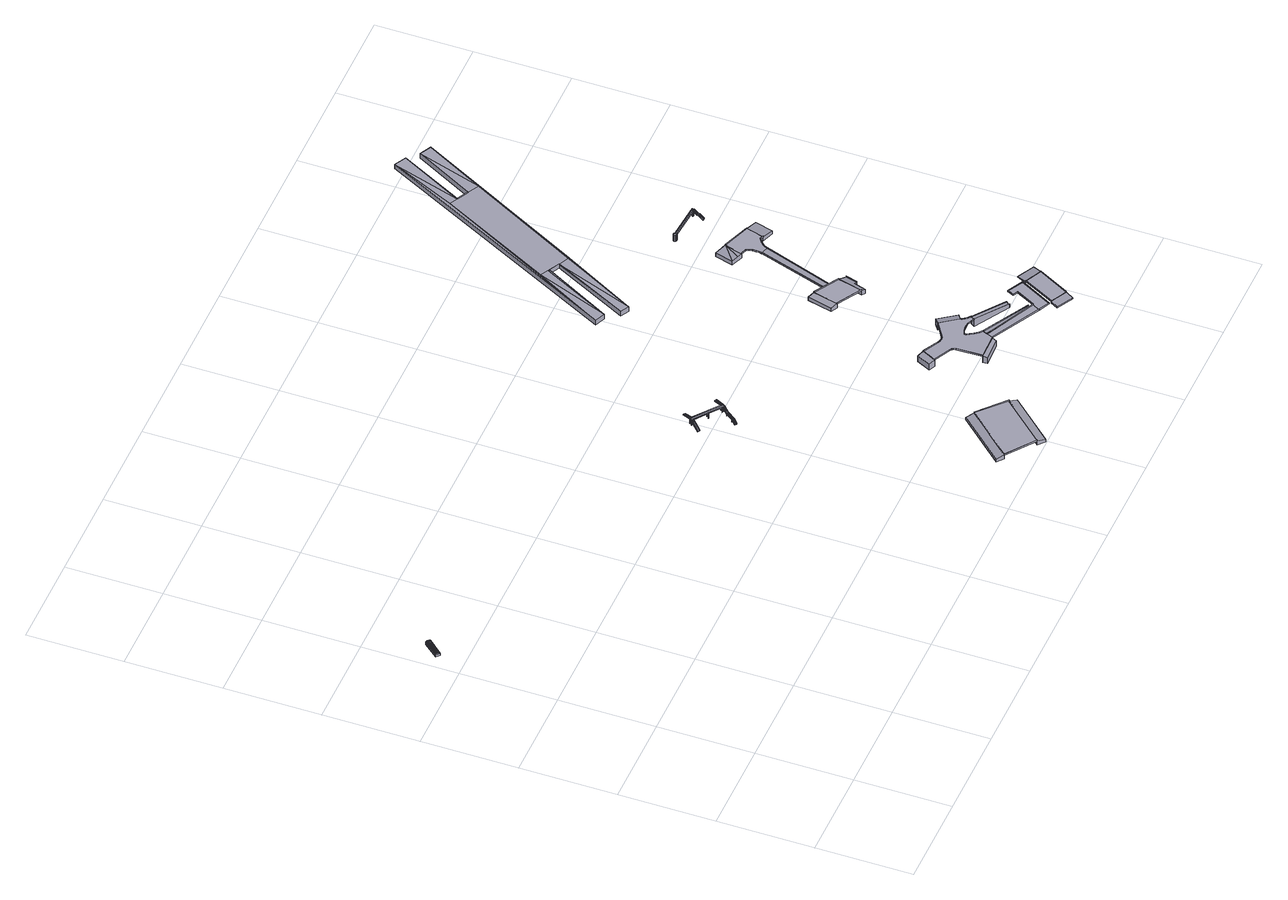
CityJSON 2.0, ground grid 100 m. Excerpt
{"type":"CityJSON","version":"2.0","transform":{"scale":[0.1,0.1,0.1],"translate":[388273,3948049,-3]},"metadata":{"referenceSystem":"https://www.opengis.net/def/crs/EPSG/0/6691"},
"CityObjects":{
"bridge1":{"type":"Bridge","geometry":[{"type":"MultiSurface","lod":"2","boundaries":[[[0,1,2]],[[3,1,0]],[[4,5,6]],[[7,5,4,2]],[[8,9,3,0]],[[10,8,0,11]],[[10,11,12]],[[13,9,8]],[[13,8,7]],[[12,4,6]],[[11,4,12]],[[0,2,11]],[[11,2,4]],[[5,10,12]],[[5,12,6]],[[7,10,5]],[[13,7,2,1]],[[7,8,10]],[[1,3,14,15]],[[3,9,16,14]],[[9,13,17,16]],[[13,1,15,17]],[[15,14,16,17]]]}]},
"bridge2":{"type":"Bridge","geometry":[{"type":"MultiSurface","lod":"2","boundaries":[[[18,19,20]],[[21,20,19]],[[22,23,24]],[[22,24,25]],[[19,18,25]],[[18,22,25]],[[26,27,28,29,30,31,32]],[[33,34,35,36,37,38,39]],[[40,41,21,19]],[[42,40,19,25]],[[43,42,25,24]],[[44,45,23,22]],[[46,44,22,18]],[[47,46,18,20]],[[40,42,30]],[[40,30,29,41]],[[31,30,42,43]],[[39,45,44,33]],[[44,46,33]],[[46,47,34,33]],[[35,48,49,36]],[[26,50,37]],[[50,38,37]],[[26,37,36]],[[51,50,26,32]],[[27,36,49]],[[27,26,36]],[[28,27,49]],[[52,53,54]],[[55,56,57]],[[54,55,52]],[[54,53,58]],[[59,57,56]],[[57,52,55]],[[60,61,62,63,64,65,66]],[[67,68,69,70,61,60,71,58,53]],[[72,69,68,73,74,75,76]],[[77,78,56,55]],[[58,71,79,77,55,54]],[[80,67,53,52,57,81]],[[82,81,57,59]],[[78,77,66,65]],[[66,79,71,60]],[[79,66,77]],[[73,68,67,80]],[[80,81,73]],[[82,74,73,81]],[[72,76,63]],[[62,70,72]],[[70,69,72]],[[76,83,63]],[[72,63,62]],[[63,83,84,64]],[[62,61,70]],[[85,83,76,75]],[[86,87,88]],[[89,90,91]],[[92,89,93]],[[90,86,91]],[[90,87,86]],[[89,91,93]],[[94,95,96,97,98,99,100]],[[101,99,98,102,88,87,103,104,105]],[[106,107,108,109,105,104,110]],[[111,112,93,91]],[[113,111,91,86,88,102]],[[90,89,114,115,103,87]],[[116,114,89,92]],[[97,96,112,111]],[[102,98,97,113]],[[111,113,97]],[[103,115,110,104]],[[115,114,110]],[[110,114,116,106]],[[100,99,101]],[[100,101,109]],[[109,101,105]],[[94,108,117]],[[100,109,94]],[[94,117,118,95]],[[107,117,108]],[[94,109,108]],[[119,120,121]],[[122,123,124,120,119]],[[125,126,123,122]],[[127,128,126,125]],[[129,130,128,127]],[[131,132,130,129]],[[124,132,131,121,120]],[[20,21,59,56]],[[133,134,75,74,29,28]],[[34,65,64,135,136,137,35]],[[59,21,41,82]],[[20,56,78,47]],[[82,41,29,74]],[[34,47,78,65]],[[49,48,138,139,140,141,142,143,133,28]],[[84,144,145,135,64]],[[146,136,135,145,147,148,149,150,144,84,83,85,151]],[[134,152,153,137,136,146,154,155,156,157,151,85,75]],[[48,35,137,153,158,159,160,161,152,134,133,143,138]],[[162,163,164,165,166,24,23,92,93,167,168,169,170,171]],[[39,38,172,173,174,107,106]],[[175,122,119,121,131,176,177,178,32,31,179,180]],[[181,182,183,184,185,186]],[[187,96,95,188,189,190,191,192]],[[112,193,167,93]],[[23,45,116,92]],[[194,43,24,166]],[[195,196,165,164]],[[166,165,196,194]],[[163,179,195,164]],[[197,198,162,171]],[[170,169,199,187]],[[168,200,199,169]],[[168,167,193,200]],[[106,116,45,39]],[[179,31,43,194,196,195]],[[185,184,198,197,185,201]],[[199,200,193,112,96,187]],[[202,203,204,205,206,207,208,181,186]],[[117,107,174,209,210,211,212,213,214,177,176,215,216,118]],[[217,190,189,218,219,220,221,222,223,224,225,226]],[[182,227,228,191,190,217,229,230,231,232,226,225,183]],[[192,191,228,233,234,235,236,227,182,181,208,203,202]],[[178,237,238,173,172,239,240,241,242,243,244,51,32]],[[177,214,209,174,173,238,245,246,247,248,237,178]],[[175,249,250,188,95,118,216,251,252,253,215,176,131,129,127,125,122]],[[51,244,239,172,38,50]],[[189,188,250,254,255,256,257,249,175,180,224,223,218]],[[183,184,183,225,224,180]],[[186,185,201,258,192,202]],[[259,260,261,262]],[[201,185,263,264,265,258]],[[266,187,192,267,268]],[[269,270,262,261]],[[271,272,260,259]],[[270,269,264,263]],[[272,271,266,268]],[[265,267,192,258]],[[266,271,259,262,270,263,185,197,171,170,187]],[[265,264,269,261,260,272,268,267]],[[162,273,274,275]],[[179,276,277,180]],[[184,183,278,279]],[[280,281,275,274]],[[198,282,273,162]],[[281,280,276,179]],[[282,198,184,279]],[[277,278,183,180]],[[163,162,198,184,198,162,275,281,179]],[[279,278,277,276,280,274,273,282]],[[283,284,285,286,287,288]],[[289,290,291,292,293,294]],[[126,128,130,132,124,123]],[[295,296,297,298,299,300]],[[301,302,303,304,305,306]],[[307,308,309,310,311,312]],[[313,314,315,316,317,318]],[[319,320,321,322,323,324]],[[325,326,327,328,329]],[[330,331,332,333,334,335]],[[336,337,338,339,340,341]],[[342,343,344,345,346,347]],[[348,349,350,351,352,353]],[[354,355,356,357,358,359]],[[257,294,293,249]],[[256,289,294,257]],[[255,290,289,256]],[[254,291,290,255]],[[250,292,291,254]],[[249,293,292,250]],[[157,348,353,151]],[[156,349,348,157]],[[155,350,349,156]],[[154,351,350,155]],[[146,352,351,154]],[[352,146,151,353]],[[283,288,143,142]],[[284,283,142,141]],[[285,284,141,140]],[[139,286,285,140]],[[287,286,139,138]],[[143,288,287,138]],[[161,347,346,152]],[[342,347,161,160]],[[342,160,159,343]],[[344,343,159,158]],[[345,344,158,153]],[[346,345,153,152]],[[359,358,144,150]],[[354,359,150,149]],[[355,354,149,148]],[[356,355,148,147]],[[357,356,147,145]],[[358,357,145,144]],[[213,300,299,214]],[[212,295,300,213]],[[296,295,212,211]],[[210,297,296,211]],[[209,298,297,210]],[[214,299,298,209]],[[243,341,340,244]],[[242,336,341,243]],[[336,242,241,337]],[[240,338,337,241]],[[239,339,338,240]],[[244,340,339,239]],[[237,248,324,323]],[[247,319,324,248]],[[247,246,320,319]],[[245,321,320,246]],[[238,322,321,245]],[[237,323,322,238]],[[223,222,301,306]],[[221,302,301,222]],[[220,303,302,221]],[[220,219,304,303]],[[218,305,304,219]],[[218,223,306,305]],[[232,313,318,226]],[[231,314,313,232]],[[230,315,314,231]],[[229,316,315,230]],[[217,317,316,229]],[[317,217,226,318]],[[207,330,335,208]],[[206,331,330,207]],[[205,332,331,206]],[[204,333,332,205]],[[203,334,333,204]],[[334,203,208,335]],[[227,236,312,311]],[[235,307,312,236]],[[234,308,307,235]],[[234,233,309,308]],[[228,310,309,233]],[[227,311,310,228]],[[253,325,329,215]],[[252,326,325,253]],[[326,252,251,327]],[[216,328,327,251]],[[215,329,328,216]]]}]},
"bridge3":{"type":"Bridge","geometry":[{"type":"MultiSurface","lod":"2","boundaries":[[[360,361,362,363,364,365,366]],[[361,367,368,369,362]],[[360,370,367,361]],[[371,372,370,360,366]],[[369,368,372,371]],[[365,364,373]],[[374,375,376,377,373,364,363,378]],[[379,380,371,366,381]],[[382,369,383,384]],[[373,377,385,386,387,388,365]],[[378,389,390,374]],[[387,379,381,388]],[[389,382,384,390]],[[371,380,391,383,369]],[[365,388,381,366]],[[362,369,382,389,378,363]],[[392,380,379,387,386]],[[390,384,383,393,375,374]],[[394,395,392,386,385,376,375,393]],[[395,396,397,380,392]],[[394,398,396,395]],[[383,391,399,398,394,393]],[[380,397,399,391]],[[377,376,385]],[[398,399,397,396]],[[367,370,372,368]]]}]},
"bridge4":{"type":"Bridge","geometry":[{"type":"MultiSurface","lod":"2","boundaries":[[[400,401,402,403,404,405]],[[402,401,406,407,408,409]],[[400,410,406,401]],[[400,405,411,410]],[[404,412,413,408,407,411,405]],[[414,415,416,417,418,419,420,421,422,423,424,425,412,404,403,426,427,428,429,430,431,432,433,434,435,436,437,438,439,440,441,442,443,444,445,446,445,447,448,449,450,451,452]],[[453,454,455,456]],[[456,455,457,458]],[[458,457,459,460]],[[459,461,462,460]],[[461,463,464,462]],[[465,466,467,468,469,470]],[[471,466,465,472]],[[473,471,472,474]],[[475,473,474,476]],[[477,475,476,478]],[[479,480,481,452,482]],[[483,484,480,479]],[[485,486,484,483]],[[487,486,485,488,489]],[[490,491,492,493]],[[491,494,495,492]],[[494,496,497,495]],[[496,498,499,497]],[[498,500,501,499]],[[502,503,501,500]],[[504,505,503,502]],[[506,507,505,504]],[[508,509,507,506]],[[510,511,509,508]],[[512,511,510,513]],[[514,425,424,515]],[[515,424,423,516]],[[516,423,422,517]],[[517,422,421,518]],[[519,518,421,420]],[[520,521,419,418]],[[520,418,417,522]],[[522,417,416,523]],[[523,416,415,524]],[[525,524,415,414]],[[526,482,452,451]],[[526,451,450,527]],[[527,450,449,528]],[[528,449,448,529]],[[530,529,448,447]],[[445,444,531,532,533]],[[531,444,443,534]],[[534,443,442,535]],[[535,442,441,536]],[[536,441,440,537]],[[537,440,439,538]],[[538,439,438,539]],[[539,438,437,540]],[[540,437,436,541]],[[541,436,435,542]],[[543,542,435,434]],[[519,463,461,459,457,455,454,514,515,516,517,518]],[[478,476,474,472,465,470,521,520,522,523,524,525]],[[482,526,527,528,529,530,488,485,483,479]],[[534,535,536,537,538,539,540,541,542,543,513,510,508,506,504,502,500,498,496,494,491,490,532,531]],[[408,544,409,408,413,453,456,458,460,462,464,545,467,466,471,473,475,477,546,547,481,480,484,486,487,493,492,495,497,499,501,503,505,507,509,511,512,548,549]],[[412,425,514,454,453,413]],[[402,409,544,426,403]],[[550,545,464,463,519,420,419,521,470,469]],[[551,477,478,525,414,452]],[[532,490,493,552,533]],[[553,489,488,530,447,445,554,555]],[[556,548,512,513,543,434,433,434,543]],[[557,558,430,429,559,560]],[[561,562,563,427,426,544,408,564]],[[565,566,567,568,569]],[[569,570,571,431,572,565]],[[570,549,573,571]],[[428,574,575,559,429]],[[558,576,577,578,430]],[[575,574,563,562]],[[565,572,578,577,566]],[[569,568,579,580,564,408,549,570]],[[566,577,576,581]],[[562,575,559,560,559,575]],[[574,428,427,563]],[[430,578,572,431]],[[582,581,576,558,557,560,559,583,584,585,586,587]],[[567,566,588,589]],[[588,590,591,589]],[[591,590,592,593]],[[594,593,592,595]],[[596,597,594,595]],[[596,562,598,597]],[[581,582,599,566]],[[600,599,582,587]],[[600,587,586,601]],[[601,586,585,602]],[[602,585,584,603]],[[603,584,583,604]],[[575,604,583,559]],[[600,601,602,603,604,575,562,561,562,596,595,592,590,588,566,599]],[[579,568,567,589,591,593,594,597,598,580]],[[580,598,562,561,564]],[[452,605,606,551]],[[606,607,608,546,477,551]],[[606,605,609,607]],[[481,547,610,609,605,452]],[[610,547,546,608]],[[611,612,550,469,468]],[[612,613,614,545,550]],[[611,615,613,612]],[[611,468,616,615]],[[467,545,614,616,468]],[[617,618,555,554]],[[619,620,489,621]],[[622,623,619,621,624,618,617,625]],[[552,493,626,623,622]],[[489,620,626,493,487]],[[533,627,446,445]],[[553,555,618,624]],[[625,617,554,445,446,627]],[[621,489,553,624]],[[627,533,552,622,625]],[[433,628,629,434]],[[630,631,513,632]],[[633,634,635,630,632,636,629,628,637]],[[571,573,549,638,635,634]],[[556,513,631,638,549,548]],[[431,572,639,432]],[[634,633,572,431,571]],[[434,629,636,543]],[[637,628,433,432,639]],[[636,632,513,556,543]],[[633,637,639,572]],[[623,626,620,619]],[[607,609,610,608]],[[635,638,631,630]],[[615,616,614,613]],[[406,410,411,407]]]}]},
"bridge5":{"type":"Bridge","geometry":[{"type":"MultiSurface","lod":"2","boundaries":[[[640,641,642,643,644,645,646,647,648,649,650]],[[651,652,653,654,655,647,646,656,657]],[[658,659,651,657]],[[660,645,644,661,659,658]],[[644,643,662,661]],[[643,642,663,662]],[[652,663,642,664,654,653]],[[656,646,645,660]],[[660,658,657,656]],[[665,666,667,640,650,649,668,669,670]],[[671,672,673,674,664,642,641,675]],[[676,655,654,653,654,677,678,677,679,680]],[[681,682,667,666,670,669]],[[683,668,649,648,684]],[[681,671,675,682]],[[684,676,680,683]],[[664,674,677,654]],[[640,667,682,675,641]],[[647,655,676,684,648]],[[680,679,685,672,671,681,669,668,683]],[[672,685,686,687,673]],[[665,670,666]],[[673,687,688,689]],[[686,690,688,687]],[[691,690,686,685,679,677,678]],[[689,691,678,677,674,673]],[[651,659,661,662,663,652]],[[690,691,689,688]]]}]},
"bridge6":{"type":"Bridge","geometry":[{"type":"MultiSurface","lod":"2","boundaries":[[[692,693,694,695,696,697]],[[698,699,700,701]],[[702,703,704,705,706,707]],[[708,709,695,694,710]],[[696,711,712,697]],[[708,698,701,709]],[[711,706,705,712]],[[699,703,702,700]],[[701,700,713,707,706,711,696,695,709]],[[714,699,698,708,710]],[[692,697,712,705,704]],[[713,715,716,707]],[[707,716,717,718,702]],[[715,719,717,716]],[[700,720,719,715,713]],[[718,720,700,702]],[[721,722,714,710,694,693,692,704]],[[722,723,724,699,714]],[[721,725,723,722]],[[721,704,726,725]],[[703,699,724,726,704]],[[717,719,720,718]],[[725,726,724,723]]]}]},
"bridge7":{"type":"Bridge","geometry":[{"type":"MultiSurface","lod":"2","boundaries":[[[727,728,729,730,731,732]],[[733,734,735,736,737]],[[738,739,740,741]],[[728,742,743,729]],[[744,745,727,732]],[[742,733,737,743]],[[745,744,741,740]],[[746,747,735,734,739,738,748]],[[741,744,741,738]],[[733,742,728,727,745,740,739,734]],[[749,750,751,752,753,754,755,732,731,730,729,756,757,758,759,760,761,762,763,764]],[[765,766,748,738,741]],[[766,765,767,768]],[[768,767,769,770]],[[770,769,771,772]],[[772,771,773,774]],[[775,774,773,776,777]],[[778,779,780,781]],[[782,783,784,785,786,787]],[[782,788,789,783]],[[788,790,791,789]],[[790,792,793,791]],[[794,795,793,792]],[[736,795,794,737]],[[755,796,744,732]],[[796,755,754,797]],[[797,754,753,798]],[[798,753,752,799]],[[799,752,751,800]],[[801,800,751,750]],[[802,803,749,764,804]],[[805,806,761,760]],[[805,760,759,807]],[[807,759,758,808]],[[808,758,757,809]],[[809,757,756,810]],[[743,810,756,729]],[[796,797,798,799,800,801,776,773,771,769,767,765,741,744]],[[802,778,781,803]],[[806,805,807,808,809,810,743,737,794,792,790,788,782,787]],[[766,768,770,772,774,775,780,779,784,783,789,791,793,795,736,735,747,746,748]],[[743,737,743,729,730,729]],[[781,780,811,777,776,801,750,749,803]],[[762,761,806,787,786]],[[812,779,778,802,804]],[[811,813,814]],[[811,814,815]],[[811,815,777]],[[777,815,814,816,817]],[[813,818,816,814]],[[818,813,811,780,819]],[[817,819,780,775,777]],[[820,821,812,804,764,763,762,786,785]],[[821,822,823,779,812]],[[820,824,822,821]],[[820,785,825,824]],[[784,779,823,825,785]],[[824,825,823,822]],[[818,819,817,816]]]}]},
"bridge8":{"type":"Bridge","geometry":[{"type":"MultiSurface","lod":"2","boundaries":[[[826,827,828,829]],[[830,831,827,826]],[[832,833,831,830]],[[834,835,833,832]],[[836,837,835,834]],[[838,839,837,836]],[[840,841,839,838]],[[842,843,841,840]],[[844,845,843,842]],[[846,847,845,844]],[[848,849,847,846]],[[829,828,849,848]],[[850,846,844]],[[850,844,851]],[[852,848,846]],[[852,846,850]],[[853,829,848]],[[853,848,852]],[[826,829,853]],[[854,830,826]],[[854,826,853]],[[832,830,854]],[[855,834,832]],[[855,832,854]],[[856,836,834]],[[856,834,855]],[[857,838,836]],[[857,836,856]],[[840,838,857]],[[851,842,840]],[[851,840,857]],[[844,842,851]],[[852,850,851,857,856,855,854,853]],[[831,833,835,837,839,841,843,845,847,849,828,827]]]}]},
"bridge9":{"type":"Bridge","geometry":[{"type":"MultiSurface","lod":"2","boundaries":[[[858,859,860,861,862,863,864,865]],[[866,867,868,869]],[[867,870,871,872,873,874,875,876,868]],[[875,877,878,876]],[[877,879,880,878]],[[879,881,882,880]],[[881,883,884,882]],[[883,885,886,884]],[[885,866,869,886]],[[887,859,858,888]],[[858,865,889,888]],[[890,891,864,863]],[[890,863,862,892]],[[892,862,861,893]],[[893,861,860,894]],[[894,860,859,887]],[[893,894,887,888,889,870,867,866,885,883,881,879,877,875,874,891,890,892]],[[895,896,897,898]],[[899,900,901,902]],[[903,904,905,906]],[[897,907,908,898]],[[909,896,895,910]],[[908,899,908,907,900,899]],[[911,905,909,910,911,910]],[[905,911,906,911,906]],[[904,903,902,901]],[[903,906,911,910,906]],[[898,895,898,908,899,908]],[[904,901,900,907,897,896,909,905]],[[898,912,913,895]],[[906,914,915,903]],[[916,899,902,917]],[[895,913,918,910]],[[908,919,912,898]],[[911,906,910]],[[910,918,914,906]],[[899,908,899,916,919,908]],[[917,902,903,915]],[[920,916,917,915,914,921]],[[922,913,912,923]],[[914,924,925,926,921]],[[927,928,916,920]],[[918,913,922,929]],[[923,912,919,930]],[[918,929,924,914]],[[928,930,919,916]],[[926,927,920,921]],[[918,913,912,919,916,919,912,913,918,914]],[[925,924,929,922]],[[928,927,926,927]],[[922,923,931,932,933,934,925]],[[925,924,873,872,935,926]],[[936,937,871,870,889,865,938]],[[939,937,936,928,927]],[[940,924,925,934]],[[941,940,934,933]],[[942,943,932,931]],[[930,942,931,923]],[[924,940,941,874,873]],[[928,936,938,943,942,930]],[[939,944,945,935,872,871,937]],[[926,935,945,946,947,948,949,950,951,952,944,939,927]],[[930,923,922,923,930,928]],[[874,941,933,932,943,938,865,864,891]],[[876,878,880,882,884,886,869,868]],[[953,954,955,956,957,958,959,960,961]],[[952,961,960,944]],[[951,953,961,952]],[[950,954,953,951]],[[949,955,954,950]],[[948,956,955,949]],[[947,957,956,948]],[[946,958,957,947]],[[945,959,958,946]],[[944,960,959,945]]]}]}
},
"vertices":[
[41,4211,173],[176,4358,166],[173,4360,173],[44,4208,166],[166,4366,178],[148,4382,178],[156,4373,179],[141,4388,173],[10,4239,173],[7,4241,166],[16,4233,177],[34,4218,177],[25,4226,179],[139,4391,166],[44,4208,136],[176,4358,136],[7,4241,136],[139,4391,136],
[4194,2921,84],[4180,2931,84],[4192,2918,83],[4178,2929,83],[4226,2967,110],[4228,2969,111],[4213,2981,111],[4212,2978,110],[4209,2980,108],[4178,2933,83],[4176,2930,81],[4176,2930,92],[4209,2980,119],[4211,2982,120],[4211,2982,110],[4196,2919,93],[4195,2917,92],[4195,2917,81],[4196,2919,83],[4229,2965,108],[4230,2968,110],[4230,2968,120],[4180,2931,93],[4178,2929,92],[4212,2978,119],[4213,2980,120],[4226,2967,119],[4228,2969,120],[4194,2921,93],[4192,2918,92],[4183,2926,81],[4178,2929,81],[4228,2969,110],[4227,2970,110],[4086,2807,62],[4084,2805,61],[4100,2797,62],[4130,2835,82],[4132,2837,83],[4116,2845,82],[4098,2795,61],[4118,2847,83],[4100,2793,70],[4100,2793,60],[4102,2795,61],[4132,2833,80],[4134,2835,81],[4134,2835,92],[4132,2833,91],[4084,2805,70],[4082,2807,70],[4082,2807,60],[4098,2795,60],[4098,2795,70],[4084,2809,61],[4084,2809,71],[4115,2849,92],[4115,2849,81],[4114,2847,80],[4130,2835,91],[4132,2837,92],[4100,2797,71],[4086,2807,71],[4116,2845,91],[4118,2847,92],[4118,2847,81],[4131,2837,81],[4116,2848,81],[4303,3094,78],[4317,3087,77],[4305,3097,77],[4250,2998,110],[4315,3085,78],[4237,3008,110],[4248,2996,111],[4235,3005,111],[4235,3009,109],[4233,3007,110],[4233,3007,120],[4235,3009,119],[4302,3099,86],[4302,3099,75],[4301,3096,76],[4305,3097,75],[4305,3097,86],[4317,3087,86],[4320,3086,86],[4320,3086,75],[4250,2994,120],[4250,2994,110],[4252,2997,109],[4318,3083,76],[4318,3083,87],[4237,3008,119],[4235,3005,120],[4303,3094,87],[4250,2998,119],[4315,3085,87],[4248,2996,120],[4248,2996,110],[4242,3000,110],[4085,3077,111],[4086,3076,111],[4087,3076,111],[4085,3077,110],[4085,3077,52],[4086,3076,52],[4086,3079,110],[4086,3079,52],[4087,3079,110],[4087,3079,52],[4088,3077,110],[4088,3077,52],[4087,3076,110],[4087,3076,52],[4172,2926,81],[4165,2915,81],[4136,2837,81],[4144,2848,81],[4193,2915,81],[4177,2926,81],[4178,2927,81],[4177,2928,81],[4176,2928,81],[4175,2927,81],[4176,2926,81],[4133,2837,81],[4134,2837,81],[4120,2848,81],[4135,2839,81],[4134,2840,81],[4133,2840,81],[4132,2839,81],[4118,2848,81],[4190,2915,81],[4192,2915,81],[4120,2850,81],[4120,2851,81],[4118,2851,81],[4117,2850,81],[4193,2916,81],[4192,2917,81],[4190,2917,81],[4190,2916,81],[3938,3188,111],[3954,3176,111],[3956,3179,111],[4213,2985,111],[4215,2983,111],[4234,3003,111],[4231,3005,111],[3973,3200,111],[3975,3202,111],[3958,3215,111],[4232,2970,110],[4242,2983,110],[4249,2992,110],[4057,3099,110],[4142,3034,110],[4197,2993,110],[4210,2983,110],[3954,3176,120],[3954,3176,110],[3952,3212,110],[3942,3199,110],[3936,3190,110],[3936,3190,120],[3955,3216,120],[3955,3216,110],[3975,3202,120],[4113,3098,110],[4009,3176,110],[3992,3189,110],[3979,3199,110],[3975,3202,110],[4234,3003,120],[4215,2983,120],[3956,3179,120],[4213,2985,120],[3958,3215,120],[3938,3188,120],[3973,3200,120],[4231,3005,120],[3956,3216,120],[3962,3212,110],[3957,3212,110],[3957,3213,110],[3957,3214,110],[3955,3214,110],[3954,3213,110],[3955,3212,110],[4248,2992,110],[4248,2994,110],[4248,2995,110],[4246,2995,110],[4245,2994,110],[4246,2992,110],[4230,3004,110],[4232,3004,110],[3940,3189,110],[3956,3177,110],[3957,3178,110],[3956,3179,110],[3955,3179,110],[3954,3178,110],[3955,3177,110],[3953,3177,110],[3937,3189,110],[3938,3189,110],[3972,3199,110],[3974,3199,110],[3941,3190,110],[3940,3192,110],[3938,3192,110],[3938,3191,110],[3975,3200,110],[3974,3201,110],[3972,3201,110],[3972,3200,110],[4212,2983,110],[4213,2983,110],[4231,2970,110],[4231,2971,110],[4231,2972,110],[4229,2972,110],[4228,2971,110],[4229,2970,110],[4214,2984,110],[4213,2986,110],[4212,2986,110],[4211,2984,110],[4103,3098,110],[4105,3098,110],[4233,3005,110],[4232,3007,110],[4230,3006,110],[4106,3099,110],[4105,3101,110],[4103,3101,110],[4103,3099,110],[3956,3216,110],[3972,3204,112],[4041,3295,68],[4027,3306,68],[3958,3214,112],[3955,3216,121],[4025,3308,77],[4025,3308,67],[3975,3202,121],[4044,3293,67],[4044,3293,77],[4027,3306,77],[3958,3214,121],[3972,3204,121],[4041,3295,77],[3870,3098,62],[3884,3088,62],[3952,3178,111],[3886,3086,71],[3886,3086,60],[3868,3100,60],[3868,3100,71],[3884,3088,71],[3952,3178,120],[3870,3098,71],[4175,2927,52],[4176,2928,52],[4177,2928,52],[4178,2927,52],[4177,2926,52],[4176,2926,52],[4103,3101,52],[4105,3101,52],[4106,3099,52],[4105,3098,52],[4103,3098,52],[4103,3099,52],[4246,2995,52],[4248,2995,52],[4248,2994,52],[4248,2992,52],[4246,2992,52],[4245,2994,52],[3954,3178,52],[3955,3179,52],[3956,3179,52],[3957,3178,52],[3956,3177,52],[3955,3177,52],[3972,3201,52],[3974,3201,52],[3975,3200,52],[3974,3199,52],[3972,3199,52],[3972,3200,52],[3938,3191,52],[3938,3192,52],[3940,3192,52],[3941,3191,52],[3940,3189,52],[3938,3189,52],[4212,2986,52],[4213,2986,52],[4214,2984,52],[4213,2983,52],[4212,2983,52],[4211,2984,52],[4230,3006,52],[4232,3007,52],[4233,3005,52],[4232,3004,52],[4230,3004,52],[3954,3213,52],[3955,3214,52],[3957,3214,52],[3957,3213,52],[3957,3212,52],[3955,3212,52],[4229,2973,52],[4231,2972,52],[4231,2971,52],[4231,2970,52],[4229,2970,52],[4228,2971,52],[4190,2917,52],[4192,2917,52],[4193,2916,52],[4192,2915,52],[4190,2915,52],[4190,2916,52],[4117,2850,52],[4118,2851,52],[4120,2851,52],[4120,2850,52],[4120,2848,52],[4118,2848,52],[4133,2840,52],[4134,2840,52],[4135,2839,52],[4134,2837,52],[4133,2837,52],[4132,2839,52],
[4969,4,59],[5383,455,57],[5318,514,79],[5095,270,80],[5112,288,80],[4907,64,80],[4905,63,80],[5383,455,27],[5318,514,27],[5318,514,75],[4969,4,27],[4905,63,74],[4905,63,27],[4907,64,79],[5046,760,80],[4817,509,80],[4825,518,80],[4611,283,80],[5317,512,80],[4609,282,90],[4609,282,75],[4905,63,89],[5318,514,90],[5047,761,75],[5047,761,90],[4611,283,83],[4610,283,83],[4610,283,90],[4907,64,89],[5317,512,90],[5046,760,90],[5047,760,75],[4609,282,83],[5047,761,76],[4980,822,52],[4544,341,59],[4544,341,27],[4609,282,27],[4980,822,27],[5047,760,27],
[5793,918,77],[6042,928,78],[6056,971,90],[5899,968,91],[5925,969,91],[5788,966,91],[6042,928,6],[6056,972,6],[6056,972,86],[6056,971,86],[5793,918,6],[5788,966,6],[5802,967,91],[5802,967,86],[6055,1526,91],[5876,1412,91],[5854,1410,91],[5834,1411,91],[5812,1421,91],[5646,1508,91],[5576,1369,91],[5753,1281,91],[5767,1269,91],[5777,1254,91],[5784,1234,91],[5790,966,91],[6057,971,91],[6056,972,91],[6057,973,91],[6058,973,91],[6085,1034,91],[6085,1036,91],[6086,1038,91],[6087,1037,91],[6107,1083,91],[6074,1112,91],[6042,1148,91],[6022,1186,91],[6002,1218,91],[6003,1231,91],[6012,1242,91],[6044,1255,91],[6091,1260,91],[6144,1257,91],[6190,1241,91],[6225,1223,91],[6225,1224,91],[6248,1261,91],[6218,1288,91],[6200,1308,91],[6185,1330,91],[6182,1345,91],[6184,1346,91],[5788,966,86],[5788,966,101],[5782,1233,101],[5782,1233,86],[5776,1253,101],[5776,1253,86],[5766,1267,101],[5766,1267,86],[5752,1279,101],[5752,1279,86],[5575,1367,101],[5575,1367,86],[5813,1422,101],[5813,1422,86],[5647,1510,86],[5647,1510,91],[5646,1510,91],[5646,1510,101],[5835,1413,86],[5835,1413,101],[5854,1412,86],[5854,1412,101],[5875,1414,86],[5875,1414,101],[6054,1527,86],[6054,1527,101],[6187,1331,101],[6187,1331,86],[6184,1346,86],[6184,1346,101],[6201,1309,101],[6201,1309,86],[6219,1290,101],[6219,1290,86],[6249,1263,86],[6249,1263,101],[6249,1263,100],[6224,1222,101],[6189,1239,101],[6189,1239,86],[6224,1222,86],[6144,1255,101],[6144,1255,86],[6091,1258,101],[6091,1258,86],[6045,1253,101],[6045,1253,86],[6013,1241,101],[6013,1241,86],[6005,1230,101],[6005,1230,86],[6004,1218,101],[6004,1218,86],[6023,1187,101],[6023,1187,86],[6044,1150,101],[6044,1150,86],[6076,1114,101],[6076,1114,86],[6108,1085,86],[6108,1085,101],[5790,966,101],[5784,1234,101],[5777,1254,101],[5767,1269,101],[5753,1281,101],[5576,1369,101],[5812,1421,101],[5646,1508,101],[5834,1411,101],[5854,1410,101],[5876,1412,101],[6055,1526,101],[6182,1345,101],[6185,1330,101],[6200,1308,101],[6218,1288,101],[6248,1261,101],[6190,1241,101],[6225,1223,101],[6225,1223,100],[6144,1257,101],[6091,1260,101],[6044,1255,101],[6012,1242,101],[6003,1231,101],[6002,1218,101],[6022,1186,101],[6042,1148,101],[6074,1112,101],[6107,1083,101],[6057,971,86],[5575,1368,86],[6053,1527,86],[6184,1345,86],[6107,1084,86],[6085,1036,86],[5575,1368,91],[6054,1527,91],[6224,1222,100],[6248,1262,100],[6225,1223,90],[6248,1262,90],[6107,1084,101],[6626,778,78],[6630,785,78],[6587,705,78],[6622,769,78],[6586,704,88],[6586,703,88],[6056,972,101],[6586,704,73],[6298,938,96],[6631,786,88],[6631,786,73],[6632,786,73],[6625,789,73],[6298,938,81],[6086,1035,91],[6085,1036,101],[6086,1035,86],[6057,973,101],[6587,705,88],[6631,784,78],[6631,784,88],[6085,1034,101],[6622,769,73],[6626,778,73],[6631,786,78],[6633,785,78],[6699,650,78],[6878,988,78],[6719,1074,78],[6685,1010,78],[6738,982,78],[6735,981,88],[6735,981,73],[6683,1009,88],[6683,1009,73],[6718,1076,88],[6718,1076,73],[6881,988,73],[6881,988,88],[6700,648,88],[6700,648,73],[6586,703,73],[6633,785,88],[6738,982,88],[6685,1010,88],[6719,1074,88],[6878,988,88],[6699,650,88],[6246,1390,75],[6116,1572,75],[6116,1572,6],[6053,1527,6],[6246,1390,6],[6184,1345,6],[5582,1542,74],[5511,1400,74],[5511,1400,6],[5575,1368,6],[5582,1542,6],[5647,1510,6],[6587,1008,40],[6610,1046,40],[6611,1048,6],[6249,1263,6],[6611,1048,50],[6586,1006,50],[6586,1006,6],[6610,1046,50],[6587,1008,50],[6224,1222,6],[6225,1224,100],[6628,794,27],[6649,840,27],[6650,842,6],[6108,1085,6],[6650,842,37],[6627,792,37],[6627,792,27],[6627,792,6],[6649,840,37],[6628,794,37],[6085,1036,6],[6086,1038,101],
[6276,2608,88],[6215,2357,87],[6214,2357,88],[6247,2337,78],[6289,2461,75],[6322,2452,66],[6353,2570,65],[6278,2617,88],[6277,2615,88],[6276,2615,88],[6247,2493,88],[6354,2569,28],[6277,2617,28],[6277,2617,88],[6277,2617,83],[6278,2617,83],[6353,2570,75],[6355,2569,75],[6324,2452,75],[6324,2452,28],[6322,2452,76],[6289,2461,28],[6247,2337,28],[6214,2357,28],[6214,2357,83],[5997,2652,88],[5962,2510,88],[6215,2359,88],[6023,2767,88],[5960,2511,88],[5961,2510,88],[5960,2509,98],[5960,2509,88],[5962,2508,88],[5962,2508,83],[6215,2357,98],[6278,2617,98],[6025,2768,83],[6025,2768,88],[6023,2769,83],[6023,2769,98],[5960,2511,98],[6215,2359,98],[6023,2767,98],[6277,2615,98],[6023,2769,87],[5963,2800,68],[5897,2545,67],[5897,2545,28],[5962,2508,28],[5963,2800,28],[6025,2768,28],
[6979,935,76],[6991,929,76],[6909,968,76],[6741,645,76],[6907,557,76],[7082,885,76],[6908,969,86],[6908,969,71],[6739,646,71],[6739,646,86],[6909,556,71],[7084,884,71],[7084,884,76],[7084,884,86],[6909,556,86],[6909,556,76],[6909,969,86],[6741,645,86],[6909,969,76],[6907,557,86],[7082,885,86],[6739,646,76],[6908,969,76],[6697,568,66],[6868,477,66],[6868,477,54],[6909,556,54],[6697,568,54],[6739,646,54],[7130,976,63],[6956,1067,62],[6956,1067,54],[6908,969,54],[7130,976,54],[7084,884,54],
[6164,2715,34],[6231,2699,35],[6429,3402,83],[6368,3418,83],[6402,3409,83],[6350,3423,83],[6233,2699,45],[6233,2699,30],[6431,3402,78],[6431,3401,78],[6431,3401,93],[6348,3424,78],[6162,2715,29],[6162,2715,44],[6348,3424,93],[6231,2699,45],[6429,3402,93],[6350,3423,93],[6164,2715,44],[6368,3418,78],[6402,3409,78],[6348,3423,78],[6326,3784,83],[6273,3599,83],[6331,3579,83],[6345,3551,83],[6353,3518,83],[6356,3483,83],[6355,3453,83],[6443,3433,83],[6461,3458,83],[6486,3482,83],[6505,3496,83],[6527,3508,83],[6564,3494,83],[6600,3636,83],[6594,3613,83],[6611,3680,83],[6353,3453,93],[6353,3453,78],[6354,3483,93],[6354,3483,78],[6351,3517,93],[6351,3517,78],[6343,3550,93],[6343,3550,78],[6329,3577,93],[6329,3577,78],[6273,3597,78],[6273,3597,93],[6273,3597,83],[6611,3681,93],[6611,3681,78],[6326,3786,78],[6326,3786,93],[6527,3506,93],[6527,3506,78],[6564,3493,78],[6564,3493,83],[6564,3492,83],[6564,3492,93],[6506,3495,93],[6506,3495,78],[6487,3480,93],[6487,3480,78],[6462,3456,93],[6462,3456,78],[6444,3432,93],[6444,3432,78],[6355,3453,93],[6356,3483,93],[6353,3518,93],[6345,3551,93],[6331,3579,93],[6273,3599,93],[6611,3679,93],[6326,3784,93],[6611,3679,83],[6527,3508,93],[6564,3494,93],[6505,3496,93],[6486,3482,93],[6461,3458,93],[6443,3433,93],[6326,3786,83],[6611,3681,83],[6204,3836,72],[6150,3647,72],[6221,3618,78],[6150,3647,29],[6273,3597,29],[6204,3836,29],[6326,3786,29],[6684,3449,72],[6734,3637,72],[6734,3637,29],[6611,3682,29],[6684,3449,29],[6564,3493,29],
[5511,5149,88],[5511,5149,31],[5113,4370,30],[5113,4370,88],[5401,5201,88],[5401,5202,31],[5018,4498,88],[5018,4498,30],[4911,4543,88],[4911,4543,30],[6215,7093,89],[6215,7093,31],[6335,7030,89],[6335,7030,31],[5991,6373,89],[5991,6373,31],[6110,6311,89],[6110,6311,31],[6440,6925,89],[6440,6925,31],[6558,6863,89],[6558,6863,31],[5201,4321,88],[5201,4321,30],[6229,6249,84],[6109,6311,84],[5623,5090,84],[5508,5150,84],[5391,5211,84],[5305,5256,84],[5910,6415,84],[5991,6373,84],
[6269,4281,110],[6257,4284,107],[6245,4280,106],[6239,4269,108],[6241,4257,112],[6250,4250,116],[6266,4251,119],[6275,4270,115],[6271,4283,120],[6278,4271,125],[6278,4271,46],[6271,4283,46],[6277,4270,126],[6277,4270,115],[6264,4248,115],[6264,4248,130],[6265,4249,130],[6264,4247,130],[6264,4247,46],[6249,4247,127],[6249,4247,46],[6238,4255,122],[6238,4255,46],[6236,4269,117],[6236,4269,46],[6243,4282,114],[6243,4282,46],[6257,4288,116],[6257,4288,46],[6257,4284,117],[6269,4281,120],[6275,4270,125],[6250,4250,126],[6266,4251,129],[6241,4257,122],[6239,4269,118],[6245,4280,116],[6613,4166,85],[6612,4122,45],[6627,4120,45],[6628,4165,85],[6631,4165,95],[6630,4120,55],[6630,4120,40],[6631,4165,80],[6610,4166,80],[6609,4122,40],[6609,4122,55],[6610,4166,95],[6627,4120,55],[6628,4165,95],[6612,4122,55],[6613,4166,95],[6611,4166,95],[6629,4183,85],[6614,4184,85],[6611,4184,95],[6611,4184,80],[6632,4182,95],[6632,4182,80],[6614,4184,95],[6629,4183,95],[6632,4182,81],[6611,4184,81],[6616,4222,120],[6630,4221,120],[6613,4222,130],[6613,4222,120],[6613,4222,115],[6633,4221,115],[6633,4221,130],[6616,4222,130],[6630,4221,130],[6631,4241,120],[6273,4267,120],[6266,4251,120],[6613,4225,120],[6599,4223,115],[6634,4244,130],[6634,4244,115],[6275,4270,130],[6634,4243,115],[6613,4225,130],[6266,4251,130],[6631,4241,130],[6273,4267,130],[6625,4238,115],[6621,4236,115],[6619,4232,115],[6621,4227,115],[6625,4225,115],[6629,4226,115],[6632,4229,115],[6632,4234,115],[6629,4237,115],[6632,4234,46],[6632,4229,46],[6629,4226,46],[6625,4225,46],[6621,4227,46],[6619,4232,46],[6621,4236,46],[6625,4238,46],[6629,4237,46]
]}
